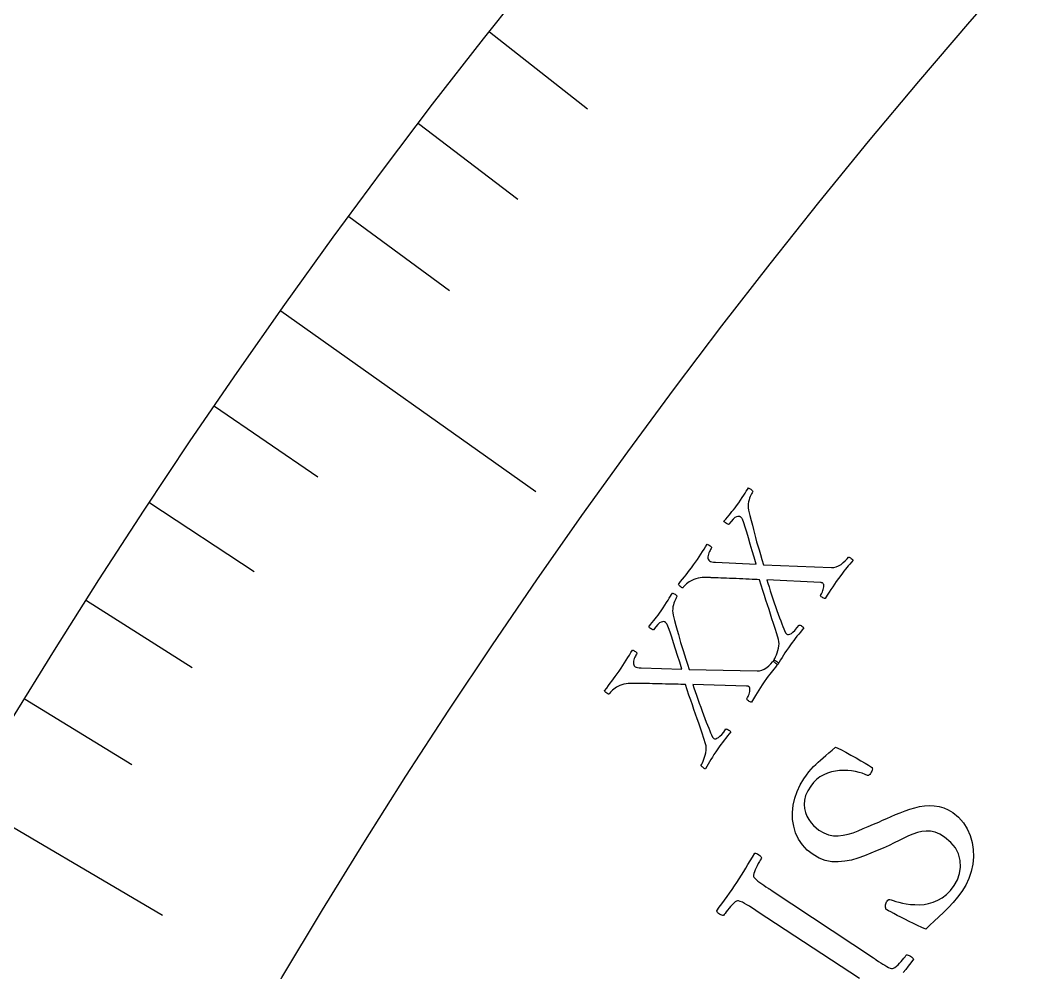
# Model space of a CAD drawing. Header units: millimetres. Extents: x -76 to 76, y -76 to 86.
# Drawn here: x -51.59 to -42.64, y 29.13 to 37.46 of the extents above; entities that cross this region are included whole.
import ezdxf

# ---------------------------------------------------------------- set-up
doc = ezdxf.new("R2010")
doc.units = ezdxf.units.MM
for name, color, linetype in [('ENGRAVE', 7, 'Continuous'), ('ENGRAVE_FINE', 8, 'Continuous'), ('TEXT', 5, 'Continuous')]:
    doc.layers.add(name, color=color, linetype=linetype)

msp = doc.modelspace()

# ---------------------------------------------------------------- linework, layer by layer
at = {"layer": 'ENGRAVE'}
for points in [[(-49.3061, 34.9211), (-47.0734, 33.3398)], [(-52.0716, 30.6451), (-50.3424, 29.6275)]]:
    msp.add_lwpolyline(points, dxfattribs=at)
for radius in [74.48, 74.48, 72.485, 68.78, 68.78, 65.854, 60.42, 60.42, 57.228, 51.3, 51.3]:
    msp.add_circle((0, 0), radius, dxfattribs=at)
at = {"layer": 'ENGRAVE_FINE'}
for points in [[(-47.4807, 37.3652), (-46.6206, 36.6884)], [(-48.1026, 36.5612), (-47.2313, 35.8989)], [(-48.7111, 35.7464), (-47.8288, 35.0989)], [(-49.8874, 34.0855), (-48.9838, 33.4681)], [(-50.4548, 33.2399), (-49.5409, 32.6379)], [(-51.008, 32.3845), (-50.0841, 31.7979)], [(-51.547, 31.5195), (-50.6134, 30.9486)]]:
    msp.add_lwpolyline(points, dxfattribs=at)
at = {"layer": 'TEXT'}
for points in [[(-45.6939, 32.6954), (-45.6762, 32.7205), (-45.6595, 32.7446), (-45.6438, 32.7679), (-45.6291, 32.7903), (-45.6149, 32.8121), (-45.6008, 32.8337), (-45.5867, 32.855), (-45.5726, 32.8761), (-45.5682, 32.8749), (-45.5627, 32.8722), (-45.5561, 32.8682), (-45.5483, 32.8629), (-45.5412, 32.8573), (-45.5368, 32.8524), (-45.5349, 32.8484), (-45.5356, 32.8452), (-45.5394, 32.8395), (-45.5437, 32.8322), (-45.5484, 32.8234), (-45.5535, 32.8131), (-45.5584, 32.8019), (-45.5624, 32.7905), (-45.5654, 32.779), (-45.5674, 32.7674), (-45.5676, 32.7563), (-45.5652, 32.7465), (-45.5601, 32.7381), (-45.5524, 32.7309), (-45.5434, 32.726), (-45.5316, 32.7224), (-45.5171, 32.7199), (-45.4998, 32.7188), (-45.1432, 32.7026), (-45.1615, 32.7623), (-45.1791, 32.8205), (-45.1959, 32.8771), (-45.2119, 32.9321), (-45.227, 32.9831), (-45.2408, 33.0272), (-45.2535, 33.0647), (-45.2649, 33.0954), (-45.267, 33.0998), (-45.2694, 33.1038), (-45.2721, 33.1073), (-45.2752, 33.1104), (-45.2781, 33.113), (-45.2803, 33.115), (-45.282, 33.1164), (-45.283, 33.1172), (-45.2888, 33.1198), (-45.2964, 33.1206), (-45.306, 33.1195), (-45.3174, 33.1165), (-45.3309, 33.1096), (-45.3465, 33.0963), (-45.3643, 33.0769), (-45.3842, 33.0512), (-45.3872, 33.0505), (-45.3917, 33.0515), (-45.3977, 33.0543), (-45.4052, 33.0589), (-45.4127, 33.0642), (-45.4187, 33.069), (-45.4233, 33.0736), (-45.4265, 33.0777), (-45.4107, 33.0965), (-45.3958, 33.1143), (-45.3819, 33.131), (-45.3688, 33.1466), (-45.3561, 33.1621), (-45.343, 33.1786), (-45.3296, 33.1961), (-45.3159, 33.2146), (-45.2973, 33.2403), (-45.2805, 33.2642), (-45.2657, 33.2862), (-45.2527, 33.3064), (-45.2412, 33.3247), (-45.2306, 33.3414), (-45.221, 33.3564), (-45.2125, 33.3697), (-45.2082, 33.3685), (-45.2032, 33.3663), (-45.1973, 33.3631), (-45.1905, 33.3589), (-45.1842, 33.354), (-45.1794, 33.3487), (-45.1761, 33.3432), (-45.1745, 33.3373), (-45.1771, 33.3333), (-45.1807, 33.327), (-45.1854, 33.3184), (-45.1912, 33.3075), (-45.1971, 33.2947), (-45.2024, 33.2806), (-45.207, 33.2653), (-45.211, 33.2487), (-45.2137, 33.2312), (-45.2144, 33.2132), (-45.2133, 33.1948), (-45.2102, 33.1759), (-45.1985, 33.1287), (-45.1876, 33.0848), (-45.1775, 33.044), (-45.1683, 33.0065), (-45.1593, 32.9706), (-45.1499, 32.9349), (-45.1402, 32.8993), (-45.13, 32.8639), (-45.1191, 32.827), (-45.107, 32.7868), (-45.0938, 32.7435), (-45.0795, 32.697), (-44.4859, 32.6719), (-44.4644, 32.6729), (-44.443, 32.6781), (-44.4219, 32.6873), (-44.4009, 32.7006), (-44.3811, 32.7161), (-44.3634, 32.7319), (-44.348, 32.7479), (-44.3347, 32.7643), (-44.33, 32.7635), (-44.3246, 32.7613), (-44.3184, 32.7576), (-44.3115, 32.7524), (-44.3049, 32.747), (-44.3, 32.7426), (-44.2967, 32.7393), (-44.295, 32.7371), (-44.3106, 32.7189), (-44.325, 32.7019), (-44.3383, 32.6863), (-44.3505, 32.672), (-44.3626, 32.6575), (-44.3756, 32.6412), (-44.3895, 32.6232), (-44.4042, 32.6034), (-44.4241, 32.576), (-44.4424, 32.5502), (-44.4591, 32.5261), (-44.4742, 32.5035), (-44.4891, 32.4808), (-44.5053, 32.4562), (-44.5226, 32.4297), (-44.5412, 32.4014), (-44.5464, 32.4015), (-44.5525, 32.4033), (-44.5595, 32.4068), (-44.5674, 32.412), (-44.5745, 32.4177), (-44.5789, 32.4225), (-44.5808, 32.4265), (-44.5801, 32.4296), (-44.5768, 32.4346), (-44.5732, 32.4413), (-44.5691, 32.4496), (-44.5646, 32.4596), (-44.5603, 32.4705), (-44.5568, 32.4816), (-44.5541, 32.4929), (-44.5521, 32.5044), (-44.5516, 32.5151), (-44.553, 32.524), (-44.5563, 32.5312), (-44.5615, 32.5366), (-44.5632, 32.5376), (-44.5652, 32.5385), (-44.5677, 32.5394), (-44.5707, 32.5401), (-44.5738, 32.5407), (-44.5766, 32.5411), (-44.5793, 32.5411), (-44.5818, 32.5409), (-45.0514, 32.566), (-45.042, 32.5354), (-45.0319, 32.5033), (-45.021, 32.4698), (-45.0095, 32.435), (-44.9976, 32.3996), (-44.9858, 32.3647), (-44.974, 32.3303), (-44.9623, 32.2963), (-44.9509, 32.2637), (-44.9399, 32.2333), (-44.9295, 32.2052), (-44.9196, 32.1792), (-44.9106, 32.1564), (-44.9031, 32.1374), (-44.8969, 32.1224), (-44.8922, 32.1113), (-44.8912, 32.1094), (-44.89, 32.1071), (-44.8885, 32.1043), (-44.8868, 32.1011), (-44.8848, 32.0979), (-44.8824, 32.0948), (-44.8795, 32.092), (-44.8763, 32.0894), (-44.8691, 32.0864), (-44.86, 32.0867), (-44.8491, 32.09), (-44.8363, 32.0965), (-44.8218, 32.1071), (-44.8056, 32.1228), (-44.7877, 32.1436), (-44.7682, 32.1695), (-44.7634, 32.1689), (-44.7578, 32.167), (-44.7512, 32.1638), (-44.7438, 32.1593), (-44.7368, 32.1545), (-44.7317, 32.1504), (-44.7285, 32.147), (-44.7271, 32.1442), (-44.742, 32.1264), (-44.7569, 32.1083), (-44.7718, 32.09), (-44.7867, 32.0715), (-44.8015, 32.0528), (-44.8158, 32.0341), (-44.8298, 32.0154), (-44.8434, 31.9966), (-44.8614, 31.9711), (-44.8778, 31.9473), (-44.8925, 31.9252), (-44.9056, 31.9048), (-44.918, 31.8851), (-44.9305, 31.8649), (-44.9432, 31.8443), (-44.956, 31.8234), (-44.9607, 31.8251), (-44.966, 31.8281), (-44.9718, 31.8324), (-44.9782, 31.838), (-44.9841, 31.8437), (-44.9886, 31.8483), (-44.9916, 31.8517), (-44.9932, 31.8539), (-44.9906, 31.8584), (-44.9864, 31.8661), (-44.9809, 31.8772), (-44.9739, 31.8915), (-44.9666, 31.9082), (-44.9599, 31.9261), (-44.9539, 31.9453), (-44.9486, 31.9657), (-44.9449, 31.9864), (-44.9438, 32.0061), (-44.9454, 32.025), (-44.9495, 32.0429), (-44.9644, 32.0915), (-44.9787, 32.1379), (-44.9925, 32.1821), (-45.0057, 32.2241), (-45.0187, 32.2649), (-45.0318, 32.3058), (-45.045, 32.3467), (-45.0584, 32.3876), (-45.072, 32.4293), (-45.0861, 32.4729), (-45.1005, 32.5183), (-45.1154, 32.5654), (-45.1346, 32.5667), (-45.1561, 32.568), (-45.1799, 32.5691), (-45.206, 32.5702), (-45.2336, 32.5713), (-45.2617, 32.5726), (-45.2904, 32.5739), (-45.3197, 32.5754), (-45.3487, 32.5768), (-45.3769, 32.5781), (-45.404, 32.5793), (-45.4303, 32.5802), (-45.4549, 32.5811), (-45.4771, 32.5819), (-45.4971, 32.5826), (-45.5147, 32.5832), (-45.5291, 32.5837), (-45.5394, 32.5841), (-45.5456, 32.5843), (-45.5476, 32.5844), (-45.5728, 32.5855), (-45.5959, 32.5855), (-45.6168, 32.5844), (-45.6357, 32.5822), (-45.6535, 32.5788), (-45.6716, 32.574), (-45.6898, 32.5678), (-45.7082, 32.5603), (-45.7202, 32.5545), (-45.7318, 32.5475), (-45.7431, 32.5393), (-45.754, 32.53), (-45.764, 32.5204), (-45.7724, 32.5118), (-45.7793, 32.5041), (-45.7846, 32.4973), (-45.7874, 32.4955), (-45.7918, 32.496), (-45.7978, 32.4987), (-45.8054, 32.5035), (-45.8129, 32.5093), (-45.8184, 32.5149), (-45.822, 32.5201), (-45.8238, 32.5251), (-45.8056, 32.5492), (-45.7886, 32.5713), (-45.7728, 32.5915), (-45.7582, 32.6098), (-45.7438, 32.6282), (-45.7282, 32.6486), (-45.7116, 32.671), (-45.6939, 32.6954)], [(-46.3449, 31.766), (-46.3277, 31.7914), (-46.3114, 31.8159), (-46.2962, 31.8395), (-46.282, 31.8622), (-46.2682, 31.8843), (-46.2545, 31.9061), (-46.2408, 31.9278), (-46.2272, 31.9491), (-46.2228, 31.9479), (-46.2172, 31.9454), (-46.2105, 31.9416), (-46.2026, 31.9364), (-46.1955, 31.9309), (-46.1909, 31.9262), (-46.189, 31.9222), (-46.1896, 31.919), (-46.1933, 31.9132), (-46.1974, 31.9058), (-46.2019, 31.8969), (-46.2069, 31.8865), (-46.2115, 31.8752), (-46.2152, 31.8637), (-46.218, 31.8522), (-46.2198, 31.8405), (-46.2198, 31.8294), (-46.2172, 31.8197), (-46.2119, 31.8113), (-46.2041, 31.8043), (-46.1949, 31.7996), (-46.1831, 31.7962), (-46.1685, 31.7941), (-46.1513, 31.7933), (-45.7944, 31.7843), (-45.8139, 31.8436), (-45.8327, 31.9014), (-45.8506, 31.9577), (-45.8677, 32.0124), (-45.8838, 32.063), (-45.8985, 32.1069), (-45.9119, 32.1441), (-45.924, 32.1745), (-45.9262, 32.1789), (-45.9287, 32.1828), (-45.9315, 32.1863), (-45.9346, 32.1893), (-45.9375, 32.1919), (-45.9398, 32.1938), (-45.9415, 32.1952), (-45.9425, 32.196), (-45.9483, 32.1985), (-45.956, 32.1991), (-45.9656, 32.1978), (-45.977, 32.1946), (-45.9903, 32.1874), (-46.0056, 32.1739), (-46.023, 32.154), (-46.0424, 32.128), (-46.0454, 32.1272), (-46.0499, 32.1281), (-46.0559, 32.1308), (-46.0635, 32.1352), (-46.0711, 32.1403), (-46.0773, 32.1451), (-46.082, 32.1495), (-46.0852, 32.1536), (-46.0698, 32.1727), (-46.0553, 32.1908), (-46.0417, 32.2078), (-46.029, 32.2236), (-46.0165, 32.2394), (-46.0038, 32.2562), (-45.9907, 32.2739), (-45.9774, 32.2927), (-45.9593, 32.3188), (-45.9431, 32.343), (-45.9286, 32.3653), (-45.9161, 32.3857), (-45.9049, 32.4043), (-45.8947, 32.4212), (-45.8854, 32.4364), (-45.8771, 32.4498), (-45.8729, 32.4488), (-45.8678, 32.4467), (-45.8618, 32.4436), (-45.855, 32.4395), (-45.8485, 32.4347), (-45.8436, 32.4296), (-45.8403, 32.4241), (-45.8385, 32.4182), (-45.841, 32.4142), (-45.8445, 32.4079), (-45.849, 32.3991), (-45.8546, 32.3881), (-45.8602, 32.3752), (-45.8652, 32.361), (-45.8696, 32.3456), (-45.8732, 32.3289), (-45.8755, 32.3113), (-45.8759, 32.2933), (-45.8744, 32.2749), (-45.8709, 32.2561), (-45.8583, 32.2092), (-45.8465, 32.1655), (-45.8356, 32.125), (-45.8256, 32.0876), (-45.8159, 32.0519), (-45.8058, 32.0164), (-45.7953, 31.981), (-45.7845, 31.9458), (-45.7728, 31.9091), (-45.7599, 31.8692), (-45.7459, 31.8262), (-45.7306, 31.7799), (-45.1366, 31.7669), (-45.1151, 31.7684), (-45.0939, 31.7739), (-45.0729, 31.7836), (-45.0522, 31.7973), (-45.0327, 31.8132), (-45.0154, 31.8293), (-45.0003, 31.8457), (-44.9873, 31.8623), (-44.9826, 31.8617), (-44.9772, 31.8595), (-44.9709, 31.856), (-44.9638, 31.8509), (-44.9572, 31.8456), (-44.9522, 31.8413), (-44.9488, 31.8381), (-44.9471, 31.8359), (-44.9623, 31.8174), (-44.9764, 31.8002), (-44.9894, 31.7843), (-45.0013, 31.7697), (-45.0131, 31.7549), (-45.0257, 31.7384), (-45.0392, 31.7201), (-45.0535, 31.7001), (-45.0729, 31.6723), (-45.0906, 31.6461), (-45.1068, 31.6216), (-45.1215, 31.5987), (-45.136, 31.5757), (-45.1516, 31.5508), (-45.1684, 31.524), (-45.1864, 31.4953), (-45.1917, 31.4953), (-45.1978, 31.497), (-45.2049, 31.5003), (-45.2129, 31.5054), (-45.22, 31.5109), (-45.2246, 31.5156), (-45.2265, 31.5196), (-45.2259, 31.5228), (-45.2227, 31.5278), (-45.2192, 31.5345), (-45.2153, 31.5429), (-45.211, 31.553), (-45.2069, 31.564), (-45.2037, 31.5752), (-45.2012, 31.5866), (-45.1995, 31.5981), (-45.1991, 31.6088), (-45.2007, 31.6177), (-45.2041, 31.6248), (-45.2095, 31.6301), (-45.2111, 31.6311), (-45.2132, 31.6319), (-45.2157, 31.6327), (-45.2187, 31.6334), (-45.2218, 31.634), (-45.2247, 31.6342), (-45.2274, 31.6342), (-45.2299, 31.6339), (-45.6999, 31.6496), (-45.6898, 31.6191), (-45.6791, 31.5873), (-45.6676, 31.5541), (-45.6553, 31.5194), (-45.6427, 31.4843), (-45.6302, 31.4497), (-45.6177, 31.4155), (-45.6053, 31.3818), (-45.5932, 31.3494), (-45.5817, 31.3192), (-45.5707, 31.2913), (-45.5602, 31.2656), (-45.5508, 31.2429), (-45.5429, 31.2241), (-45.5365, 31.2092), (-45.5315, 31.1982), (-45.5305, 31.1963), (-45.5292, 31.194), (-45.5277, 31.1913), (-45.5259, 31.1881), (-45.5239, 31.1849), (-45.5214, 31.1819), (-45.5185, 31.1791), (-45.5151, 31.1766), (-45.5079, 31.1738), (-45.4988, 31.1742), (-45.488, 31.1778), (-45.4754, 31.1845), (-45.4611, 31.1954), (-45.4452, 31.2114), (-45.4277, 31.2326), (-45.4087, 31.2589), (-45.4039, 31.2584), (-45.3982, 31.2566), (-45.3916, 31.2536), (-45.3841, 31.2492), (-45.377, 31.2445), (-45.3718, 31.2405), (-45.3685, 31.2371), (-45.3671, 31.2344), (-45.3816, 31.2163), (-45.3961, 31.198), (-45.4107, 31.1794), (-45.4252, 31.1605), (-45.4396, 31.1415), (-45.4536, 31.1225), (-45.4672, 31.1035), (-45.4804, 31.0845), (-45.4979, 31.0586), (-45.5138, 31.0345), (-45.5281, 31.0121), (-45.5408, 30.9914), (-45.5527, 30.9715), (-45.5648, 30.9511), (-45.5771, 30.9303), (-45.5895, 30.909), (-45.5943, 30.9107), (-45.5996, 30.9136), (-45.6055, 30.9178), (-45.612, 30.9233), (-45.618, 30.9288), (-45.6225, 30.9333), (-45.6257, 30.9366), (-45.6273, 30.9388), (-45.6247, 30.9433), (-45.6208, 30.9511), (-45.6155, 30.9623), (-45.6088, 30.9768), (-45.6018, 30.9936), (-45.5955, 31.0117), (-45.5899, 31.031), (-45.585, 31.0515), (-45.5817, 31.0722), (-45.581, 31.092), (-45.5829, 31.1108), (-45.5874, 31.1287), (-45.6033, 31.1769), (-45.6185, 31.223), (-45.6332, 31.2669), (-45.6472, 31.3086), (-45.6611, 31.3492), (-45.675, 31.3899), (-45.6891, 31.4305), (-45.7032, 31.4711), (-45.7177, 31.5125), (-45.7326, 31.5558), (-45.748, 31.6009), (-45.7638, 31.6477), (-45.783, 31.6486), (-45.8046, 31.6494), (-45.8284, 31.6501), (-45.8546, 31.6507), (-45.8821, 31.6512), (-45.9103, 31.6519), (-45.939, 31.6527), (-45.9683, 31.6535), (-45.9974, 31.6544), (-46.0255, 31.6551), (-46.0527, 31.6557), (-46.0789, 31.6562), (-46.1035, 31.6565), (-46.1258, 31.6568), (-46.1458, 31.6571), (-46.1634, 31.6574), (-46.1778, 31.6576), (-46.1881, 31.6578), (-46.1943, 31.6579), (-46.1964, 31.6579), (-46.2216, 31.6585), (-46.2446, 31.6581), (-46.2655, 31.6566), (-46.2843, 31.654), (-46.3021, 31.6502), (-46.3201, 31.645), (-46.3382, 31.6385), (-46.3564, 31.6306), (-46.3683, 31.6246), (-46.3797, 31.6173), (-46.3909, 31.6089), (-46.4016, 31.5994), (-46.4114, 31.5896), (-46.4196, 31.5809), (-46.4263, 31.573), (-46.4315, 31.5661), (-46.4343, 31.5643), (-46.4387, 31.5647), (-46.4448, 31.5672), (-46.4525, 31.5719), (-46.46, 31.5776), (-46.4657, 31.583), (-46.4694, 31.5882), (-46.4713, 31.5931), (-46.4535, 31.6175), (-46.437, 31.64), (-46.4216, 31.6606), (-46.4074, 31.6791), (-46.3934, 31.6978), (-46.3782, 31.7185), (-46.3621, 31.7412), (-46.3449, 31.766)], [(-44.7262, 30.8231), (-44.7035, 30.8549), (-44.6819, 30.8833), (-44.6613, 30.9081), (-44.6417, 30.9295), (-44.6222, 30.949), (-44.6019, 30.9683), (-44.5806, 30.9874), (-44.5586, 31.0063), (-44.5348, 31.0263), (-44.5086, 31.0488), (-44.4798, 31.0737), (-44.4485, 31.101), (-44.4038, 31.0789), (-44.359, 31.0556), (-44.3139, 31.0311), (-44.2687, 31.0056), (-44.2263, 30.981), (-44.1898, 30.9595), (-44.1592, 30.9411), (-44.1344, 30.9258), (-44.1295, 30.9222), (-44.127, 30.9167), (-44.1269, 30.9092), (-44.1291, 30.8998), (-44.1325, 30.89), (-44.136, 30.8815), (-44.1395, 30.8743), (-44.1432, 30.8683), (-44.1487, 30.8616), (-44.1547, 30.8564), (-44.1612, 30.8528), (-44.1681, 30.8507), (-44.1902, 30.8613), (-44.2153, 30.8708), (-44.2435, 30.8794), (-44.2747, 30.8868), (-44.308, 30.8926), (-44.3421, 30.8959), (-44.3772, 30.8969), (-44.4131, 30.8954), (-44.4491, 30.8911), (-44.4844, 30.8835), (-44.5191, 30.8727), (-44.5531, 30.8585), (-44.5854, 30.8404), (-44.6151, 30.818), (-44.6422, 30.7911), (-44.6667, 30.7597), (-44.6926, 30.7172), (-44.7108, 30.6761), (-44.7214, 30.6366), (-44.7242, 30.5985), (-44.7209, 30.5623), (-44.7131, 30.5281), (-44.7007, 30.496), (-44.6838, 30.466), (-44.6638, 30.4385), (-44.6422, 30.4139), (-44.619, 30.3922), (-44.5943, 30.3734), (-44.5526, 30.3491), (-44.5107, 30.3326), (-44.4684, 30.3241), (-44.4259, 30.3233), (-44.383, 30.3285), (-44.3396, 30.3378), (-44.2959, 30.351), (-44.2517, 30.3682), (-44.2071, 30.3873), (-44.1622, 30.4064), (-44.1169, 30.4254), (-44.0712, 30.4442), (-44.0368, 30.4592), (-44.0006, 30.475), (-43.9627, 30.4916), (-43.9231, 30.5088), (-43.8823, 30.5258), (-43.8408, 30.5415), (-43.7986, 30.5559), (-43.7558, 30.5689), (-43.7126, 30.5794), (-43.6696, 30.586), (-43.6268, 30.5887), (-43.5841, 30.5875), (-43.542, 30.5814), (-43.5012, 30.5695), (-43.4615, 30.5516), (-43.423, 30.5279), (-43.3716, 30.4859), (-43.3289, 30.4386), (-43.2949, 30.3858), (-43.2695, 30.3276), (-43.2524, 30.2663), (-43.2431, 30.2038), (-43.2416, 30.1402), (-43.2478, 30.0755), (-43.2613, 30.0116), (-43.2817, 29.9504), (-43.309, 29.8918), (-43.3431, 29.8359), (-43.3797, 29.7859), (-43.4184, 29.7387), (-43.4594, 29.6945), (-43.5027, 29.6531), (-43.5457, 29.6139), (-43.5859, 29.5765), (-43.6233, 29.5409), (-43.6578, 29.507), (-43.6935, 29.5221), (-43.7299, 29.5383), (-43.7671, 29.5556), (-43.8051, 29.5741), (-43.8423, 29.5926), (-43.877, 29.6102), (-43.9092, 29.6269), (-43.9389, 29.6427), (-43.9646, 29.6567), (-43.9848, 29.6679), (-43.9995, 29.6763), (-44.0087, 29.682), (-44.0101, 29.691), (-44.0108, 29.7001), (-44.0109, 29.7094), (-44.0103, 29.7188), (-44.0088, 29.728), (-44.0063, 29.7367), (-44.0028, 29.7449), (-43.9983, 29.7526), (-43.9912, 29.7604), (-43.983, 29.7648), (-43.9737, 29.7657), (-43.9632, 29.7631), (-43.9442, 29.7561), (-43.9211, 29.7489), (-43.8941, 29.7416), (-43.8632, 29.7341), (-43.8292, 29.7275), (-43.7932, 29.7231), (-43.7553, 29.7207), (-43.7153, 29.7205), (-43.6744, 29.7234), (-43.6339, 29.7309), (-43.5936, 29.7427), (-43.5536, 29.7589), (-43.5147, 29.7808), (-43.4779, 29.8096), (-43.4431, 29.8455), (-43.4102, 29.8883), (-43.3814, 29.939), (-43.3631, 29.9923), (-43.3552, 30.0482), (-43.3577, 30.1068), (-43.372, 30.1644), (-43.3994, 30.2176), (-43.4399, 30.2663), (-43.4935, 30.3105), (-43.5361, 30.3366), (-43.5774, 30.3545), (-43.6173, 30.3641), (-43.6559, 30.3656), (-43.694, 30.3609), (-43.7326, 30.3522), (-43.7716, 30.3394), (-43.8111, 30.3226), (-43.8514, 30.3033), (-43.8931, 30.2831), (-43.9361, 30.262), (-43.9805, 30.2401), (-44.0318, 30.2168), (-44.0847, 30.1935), (-44.1393, 30.1703), (-44.1955, 30.1472), (-44.2526, 30.1267), (-44.31, 30.1111), (-44.3677, 30.1005), (-44.4256, 30.0949), (-44.4829, 30.0966), (-44.5388, 30.1079), (-44.5932, 30.1287), (-44.6462, 30.1592), (-44.6974, 30.1992), (-44.7399, 30.2442), (-44.7737, 30.2942), (-44.7989, 30.3494), (-44.8158, 30.4077), (-44.825, 30.4674), (-44.8264, 30.5284), (-44.82, 30.5907), (-44.8064, 30.6525), (-44.7862, 30.7119), (-44.7595, 30.7687), (-44.7262, 30.8231)]]:
    msp.add_lwpolyline(points, close=True, dxfattribs=at)
msp.add_lwpolyline([(-44.2382, 29.0726), (-45.1352, 29.6621), (-45.1586, 29.6774), (-45.1814, 29.6921), (-45.2036, 29.7062), (-45.2252, 29.7197), (-45.2459, 29.7318), (-45.2651, 29.7416), (-45.283, 29.7491), (-45.2995, 29.7543), (-45.3075, 29.7554), (-45.3171, 29.7521), (-45.3283, 29.7447), (-45.3412, 29.733), (-45.3548, 29.7189), (-45.3683, 29.704), (-45.3816, 29.6885), (-45.3948, 29.6723), (-45.4068, 29.657), (-45.4166, 29.6442), (-45.4242, 29.6339), (-45.4296, 29.626), (-45.4367, 29.6264), (-45.4449, 29.6285), (-45.4543, 29.6324), (-45.4648, 29.638), (-45.4748, 29.6445), (-45.4823, 29.6513), (-45.4873, 29.6582), (-45.49, 29.6654), (-45.4674, 29.6975), (-45.4447, 29.7293), (-45.4222, 29.7607), (-45.3996, 29.7918), (-45.3773, 29.8226), (-45.3556, 29.8534), (-45.3345, 29.8842), (-45.3139, 29.9149), (-45.3139, 29.9149), (-45.2932, 29.9467), (-45.2732, 29.9783), (-45.2538, 30.0097), (-45.2351, 30.041), (-45.2164, 30.0725), (-45.197, 30.1046), (-45.1771, 30.1373), (-45.1565, 30.1705), (-45.1489, 30.1709), (-45.1406, 30.1689), (-45.1314, 30.1647), (-45.1215, 30.1581), (-45.1122, 30.1506), (-45.1049, 30.1435), (-45.0997, 30.1368), (-45.0966, 30.1305), (-45.1017, 30.1224), (-45.1082, 30.1114), (-45.1161, 30.0973), (-45.1255, 30.0802), (-45.1352, 30.0618), (-45.1441, 30.0437), (-45.1522, 30.0258), (-45.1595, 30.0082), (-45.165, 29.9921), (-45.1675, 29.9788), (-45.167, 29.9682), (-45.1635, 29.9604), (-45.1539, 29.9498), (-45.1422, 29.9388), (-45.1285, 29.9274), (-45.1128, 29.9157), (-45.0955, 29.9036), (-45.0774, 29.8911), (-45.0583, 29.8781), (-45.0384, 29.8648), (-45.0352, 29.8627), (-45.032, 29.8606), (-45.0288, 29.8584), (-45.0255, 29.8563), (-45.0223, 29.8542), (-45.0191, 29.852), (-45.0159, 29.8499), (-45.0127, 29.8478), (-44.118, 29.2545), (-44.1148, 29.2524), (-44.1116, 29.2503), (-44.1084, 29.2481), (-44.1052, 29.246), (-44.1019, 29.2439), (-44.0987, 29.2417), (-44.0955, 29.2396), (-44.0923, 29.2375), (-44.0723, 29.2243), (-44.0532, 29.2119), (-44.035, 29.2003), (-44.0176, 29.1894), (-44.0011, 29.1798), (-43.9857, 29.1718), (-43.9713, 29.1654), (-43.9579, 29.1606), (-43.9502, 29.1609), (-43.9407, 29.1645), (-43.9293, 29.1715), (-43.916, 29.1819), (-43.902, 29.1944), (-43.8883, 29.2079), (-43.8748, 29.2224), (-43.8618, 29.2378), (-43.8499, 29.2526), (-43.8402, 29.2649), (-43.8327, 29.2749), (-43.8273, 29.2824), (-43.8204, 29.2819), (-43.8122, 29.2796), (-43.8029, 29.2756), (-43.7924, 29.2698), (-43.7826, 29.2632), (-43.7751, 29.2564), (-43.7701, 29.2494), (-43.7674, 29.2424), (-43.7905, 29.2123), (-43.813, 29.1827), (-43.8349, 29.1537), (-43.8562, 29.1253)], dxfattribs=at)

doc.saveas('drawing.dxf')
